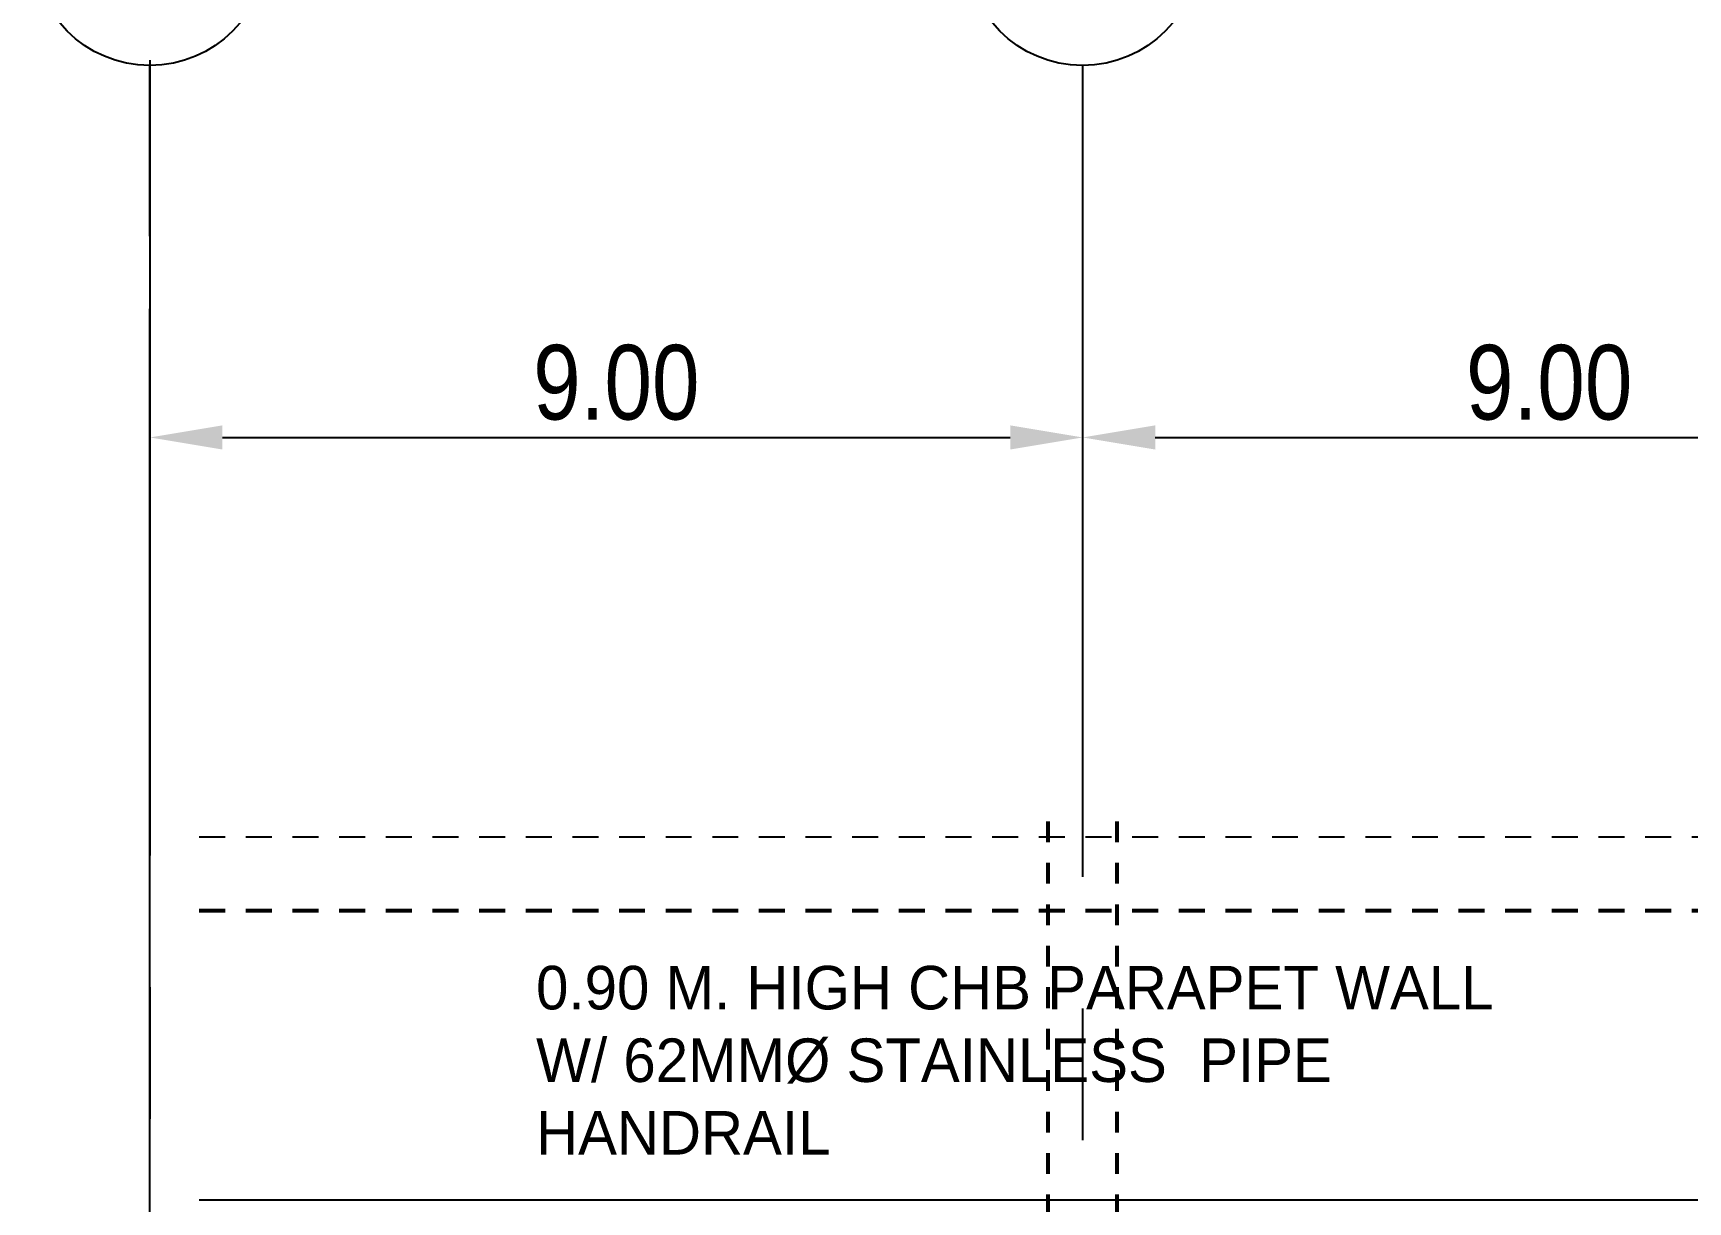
# Model space of a CAD drawing. Header units: millimetres. Extents: x 2148 to 2681, y 758 to 986.
# Drawn here: x 2202.21 to 2210.2, y 859.65 to 865.28 of the extents above; entities that cross this region are included whole.
import ezdxf

# ---------------------------------------------------------------- set-up
doc = ezdxf.new("R2010")
doc.units = ezdxf.units.MM
for name, pattern in [('CENTER2', [28.575, 19.05, -3.175, 3.175, -3.175]), ('HIDDEN', [0.375, 0.25, -0.125]), ('PHANTOMX2', [5, 2.5, -0.5, 0.5, -0.5, 0.5, -0.5])]:
    doc.linetypes.add(name, pattern=pattern)
for name, color, linetype in [('D', 1, 'Continuous'), ('grid', 241, 'PHANTOMX2'), ('Layer2', 8, 'Continuous'), ('S_GRID LINES', 252, 'Continuous')]:
    doc.layers.add(name, color=color, linetype=linetype)
doc.styles.add('ARIALNW', font='ARIALN.TTF')
doc.styles.add('MMTX$0$ESMX$0$X-OPTA1D', font='x-opta1d')
doc.dimstyles.new('DIM 200', dxfattribs={"dimtxt": 0.36, "dimasz": 0.35, "dimexe": 0.1, "dimexo": 0, "dimgap": 0.08, "dimtad": 1, "dimlfac": 2, "dimrnd": 0.005, "dimzin": 1, "dimdsep": 46, "dimtxsty": 'ARIALNW', "dimcen": 0.09, "dimclrd": 6, "dimclre": 6, "dimclrt": 13, "dimadec": 0, "dimazin": 0, "dimtfac": 1, "dimtofl": 0, "dimtmove": 2, "dimatfit": 3, "dimfxl": 1, "dimtolj": 1, "dimtzin": 0, "dimarcsym": 0})

# ---------------------------------------------------------------- blocks, each defined once
blk = doc.blocks.new('*D2290')
at = {"color": 6, "lineweight": -2, "transparency": 16777216}
for p, q in [((2202.7768, 865.1535), (2202.7768, 863.2341)), ((2207.2769, 863.3341), (2207.2769, 863.4341)), ((2203.1268, 863.3341), (2206.9269, 863.3341))]:
    blk.add_line(p, q, dxfattribs=at)
at = {"color": 6, "transparency": 16777216}
for points in [[(2203.1268, 863.3924), (2203.1268, 863.2758), (2202.7768, 863.3341)], [(2206.9269, 863.3924), (2206.9269, 863.2758), (2207.2769, 863.3341)]]:
    blk.add_solid(points, dxfattribs=at)
at = {"layer": 'Defpoints', "color": 0, "transparency": 16777216}
for p in [(2202.7768, 865.1535, 0), (2207.2769, 863.3341, 0), (2207.2769, 863.3341)]:
    blk.add_point(p, dxfattribs=at)
at = {"color": 13, "transparency": 16777216, "insert": (2205.0269, 863.5979), "char_height": 0.36, "attachment_point": 5, "style": 'ARIALNW'}
blk.add_mtext('\\A1;9.00', dxfattribs=at)
blk = doc.blocks.new('*D2291')
at = {"color": 6, "lineweight": -2, "transparency": 16777216}
for p, q in [((2207.2769, 863.3341), (2207.2769, 863.4341)), ((2211.7768, 863.3341), (2211.7768, 863.4341)), ((2207.6269, 863.3341), (2211.4268, 863.3341))]:
    blk.add_line(p, q, dxfattribs=at)
at = {"color": 6, "transparency": 16777216}
for points in [[(2207.6269, 863.3924), (2207.6269, 863.2758), (2207.2769, 863.3341)], [(2211.4268, 863.3924), (2211.4268, 863.2758), (2211.7768, 863.3341)]]:
    blk.add_solid(points, dxfattribs=at)
at = {"layer": 'Defpoints', "color": 0, "transparency": 16777216}
for p in [(2207.2769, 863.3341), (2211.7768, 863.3341), (2211.7768, 863.3341)]:
    blk.add_point(p, dxfattribs=at)
at = {"color": 13, "transparency": 16777216, "insert": (2209.5268, 863.5979), "char_height": 0.36, "attachment_point": 5, "style": 'ARIALNW'}
blk.add_mtext('\\A1;9.00', dxfattribs=at)

msp = doc.modelspace()

# ---------------------------------------------------------------- linework, layer by layer
for centre in [(2202.7768999, 865.6916001, 0), (2207.275747, 865.6917469, 0)]:
    msp.add_circle(centre, 0.5634965)
at = {"layer": 'D', "color": 1, "linetype": 'HIDDEN', "ltscale": 0.5}
for p, q in [((2203.0150672, 861.4079523, 0), (2211.6040897, 861.4079523, 0)), ((2203.0150672, 861.0579523, 0), (2211.6043557, 861.0579523, 0)), ((2203.0150672, 861.0479523, 0), (2211.6043557, 861.0479523, 0))]:
    msp.add_line(p, q, dxfattribs=at)
at = {"layer": 'D', "ltscale": 0.5}
for p, q in [((2203.0150672, 859.6570589, 0), (2207.4473355, 859.6570589, 0)), ((2203.0150672, 859.6570589, 0), (2216.0390619, 859.6570589, 0)), ((2207.5150672, 859.6570589, 0), (2211.5350672, 859.6570589, 0))]:
    msp.add_line(p, q, dxfattribs=at)
at = {"layer": 'grid', "ltscale": 0.7}
for p, q in [((2202.776919, 862.2050587, 0), (2202.7769184, 865.1281035, 0)), ((2207.2768694, 861.5083691, 0), (2207.2768688, 865.1282515, 0))]:
    msp.add_line(p, q, dxfattribs=at)
at = {"layer": 'Layer2', "color": 3, "linetype": 'HIDDEN', "ltscale": 0.4}
for p, q in [((2207.104401, 859.5820589, 0), (2207.104401, 861.5458585, 0)), ((2207.1141686, 859.5820589, 0), (2207.1141686, 861.5458585, 0)), ((2207.4373808, 859.5820586, 0), (2207.4373808, 861.5458582, 0)), ((2207.4473808, 859.5820586, 0), (2207.4473808, 861.5458582, 0))]:
    msp.add_line(p, q, dxfattribs=at)
at = {"layer": 'S_GRID LINES', "linetype": 'CENTER2', "ltscale": 0.2}
for p, q in [((2202.776734, 865.1281245, 0), (2202.7766666, 852.2587537, 0)), ((2202.7768325, 853.1337537, 0), (2202.7768999, 865.1281035, 0)), ((2207.2757471, 865.0255267, 0), (2207.2756797, 852.2820589, 0))]:
    msp.add_line(p, q, dxfattribs=at)

# ---------------------------------------------------------------- texts
at = {"color": 2, "insert": (2204.6396799, 860.7854342, 0), "char_height": 0.21, "width": 26.660044338, "attachment_point": 1, "style": 'MMTX$0$ESMX$0$X-OPTA1D'}
msp.add_mtext('0.90 M. HIGH CHB PARAPET WALL\\PW/ 62MM%%C STAINLESS  PIPE \\PHANDRAIL', dxfattribs=at)

# ---------------------------------------------------------------- dimensions: what is measured, and where the dimension line sits
at = {"color": 2}
for base, p1, p2, picture, middle in [((2207.2768999, 863.3341046, 0), (2202.7768325, 865.1535338, 0), (2207.2768999, 863.3341046, 0), '*D2290', (2205.0268662, 863.5979108, 0)), ((2211.7767544, 863.3341046, 0), (2207.2768999, 863.3341046, 0), (2211.7767544, 863.3341046, 0), '*D2291', (2209.5268271, 863.5979108, 0))]:
    dim = msp.add_linear_dim(base=base, p1=p1, p2=p2, dimstyle='DIM 200', dxfattribs=at)
    dim.commit()
    dim.dimension.update_dxf_attribs({"geometry": picture, "text_midpoint": middle})

doc.saveas('drawing.dxf')
